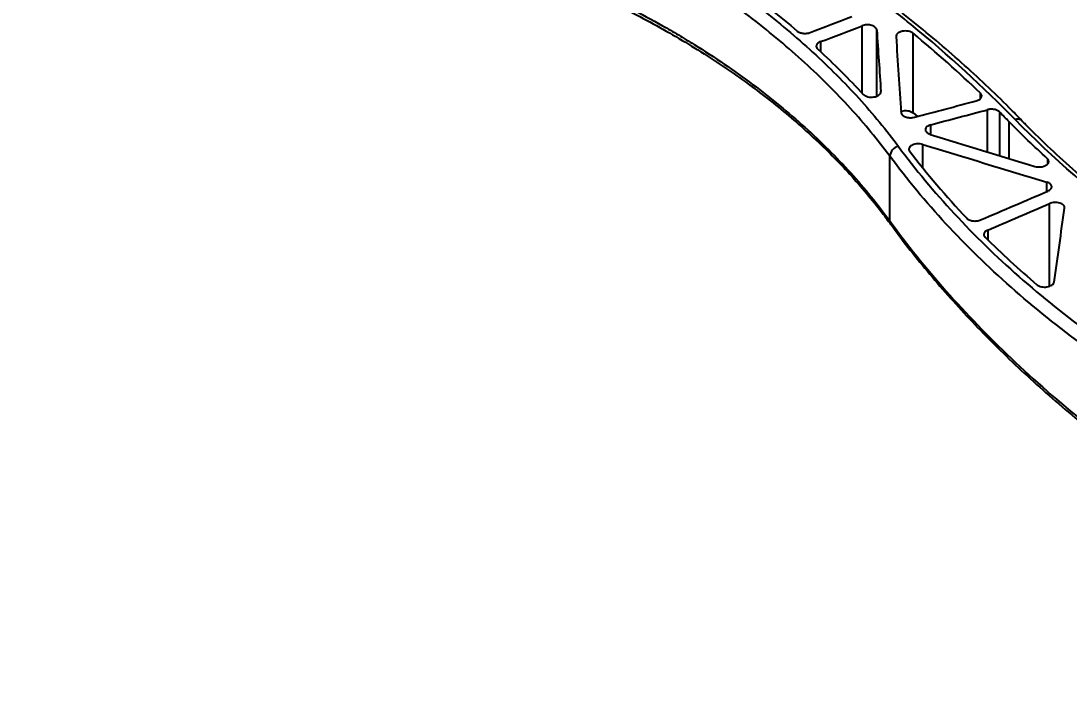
# Model space of a CAD drawing. Header units: millimetres. Extents: x 0 to 420, y -75 to 415.
# Drawn here: x 147.6 to 236.8, y 188.4 to 244.8 of the extents above; entities that cross this region are included whole.
import ezdxf

# ---------------------------------------------------------------- set-up
doc = ezdxf.new("R2010")
doc.units = ezdxf.units.MM
doc.layers.add('치수선', color=104, linetype='Continuous')
doc.styles.add('SLDTEXTSTYLE0', font='TXT', dxfattribs={"width": 0.75})
doc.dimstyles.new('SLDDIMSTYLE5', dxfattribs={"dimtxt": 3.5, "dimasz": 3.302, "dimexe": 0, "dimexo": 0.0625, "dimgap": 0.875, "dimtad": 0, "dimtih": 1, "dimtoh": 1, "dimdec": 3, "dimlfac": 1.5, "dimrnd": 1e-09, "dimzin": 12, "dimdsep": 46, "dimtxsty": 'SLDTEXTSTYLE0', "dimblk1": 'NONE', "dimblk2": 'NONE', "dimsah": 1, "dimcen": 0, "dimadec": 0, "dimazin": 3, "dimtfac": 1, "dimtdec": 3, "dimtofl": 0, "dimtmove": 0, "dimatfit": 3, "dimldrblk": 'NONE', "dimfxl": 1, "dimfrac": 2, "dimtolj": 1, "dimtzin": 12, "dimarcsym": 0})

# ---------------------------------------------------------------- blocks, each defined once
blk = doc.blocks.new('_D_17')
at = {"layer": '치수선', "transparency": 16777216, "insert": (193.041, 184.053), "char_height": 3.5, "attachment_point": 1, "style": 'SLDTEXTSTYLE0'}
blk.add_mtext('R400', dxfattribs=at)
blk = doc.blocks.new('_None')
blk = doc.blocks.new('_D_20')
at = {"layer": '치수선', "transparency": 16777216}
blk.add_line((205.221, 112.967), (193.041, 112.967), dxfattribs=at)
at = {"layer": '치수선', "transparency": 16777216, "insert": (193.041, 117.479), "char_height": 3.5, "attachment_point": 1, "style": 'SLDTEXTSTYLE0'}
blk.add_mtext('R345', dxfattribs=at)

msp = doc.modelspace()

# ---------------------------------------------------------------- linework, layer by layer
at = {"color": 7, "linetype": 'Continuous', "lineweight": 25}
for p, q in [((219.16999, 238.651929), (219.16999, 244.40306)), ((220.41065, 238.405773), (220.41065, 244.031486)), ((223.503475, 236.990893), (223.503475, 243.759408)), ((215.614994, 243.049201), (215.614994, 242.191381)), ((229.227198, 238.202773), (229.227198, 238.664862)), ((229.821807, 233.667589), (229.821807, 237.256563)), ((223.503435, 236.990959), (223.859553, 236.684587)), ((230.849674, 237.070338), (230.849674, 233.354154)), ((225.011313, 235.145044), (225.011313, 235.98097)), ((231.664715, 233.111728), (231.664715, 236.239327)), ((224.327941, 232.342883), (224.327941, 234.311525)), ((221.518756, 227.788707), (221.518756, 233.303529)), ((234.938977, 233.077485), (234.938977, 232.630308)), ((234.881158, 230.295677), (234.881158, 231.097012)), ((235.11597, 222.244768), (235.11597, 229.269658)), ((221.612433, 227.492858), (221.605011, 227.503033)), ((229.84434, 227.010377), (229.84434, 226.208193))]:
    msp.add_line(p, q, dxfattribs=at)
for centre, radius, start, end in [((222.455486, 233.220969), 0.940361, 102.52580765, 174.96317578), ((222.001466, 227.778595), 0.482815, 178.79988979, 214.80179549)]:
    msp.add_arc(centre, radius, start, end, dxfattribs=at)
for centre, major_axis, ratio, start_param, end_param in [((247.654226, 1317.877039), (5414.723519, 2137.989474), 0.169980455, 4.63930671, 4.639961799), ((241.992145, 1314.608389), (5414.723519, 2137.989474), 0.169980455, 4.640512687, 4.641167762), ((220.626432, 1302.274225), (-47.057492, 1473.668743), 0.03308961, 2.370808649, 2.375920161), ((222.168584, 1303.16449), (-47.057492, 1473.668743), 0.03308961, 2.372217322, 2.378548783), ((204.878693, 1293.183249), (3362.425857, 973.015327), 0.292342458, 4.633542601, 4.6351023), ((201.65206, 1291.320553), (3362.425857, 973.015327), 0.292342458, 4.634914646, 4.636340258), ((215.842265, 1299.512385), (1019.371052, -867.526424), 0.704031348, 5.2598619, 5.26735665), ((214.663412, 1298.831847), (1019.371052, -867.526424), 0.704031348, 5.260323086, 5.269204454), ((110.328329, 1238.600486), (6993.722488, 3036.549735), 0.127901935, 4.673890816, 4.674708967), ((102.753809, 1234.227808), (6993.722488, 3036.549735), 0.127901935, 4.675058345, 4.675811081), ((239.568735, 1313.209384), (117.711176, 1567.39214), 0.068415779, 3.947984512, 3.953557224)]:
    msp.add_ellipse(centre, major_axis=major_axis, ratio=ratio, start_param=start_param, end_param=end_param, dxfattribs=at)
for points, knots in [([(232.183515, 236.412063), (229.494603, 239.189283), (226.542242, 241.885107), (221.726239, 245.812361), (220.056165, 247.101964), (216.585887, 249.642356), (214.785338, 250.893376), (209.187672, 254.586259), (205.242634, 256.937015), (196.934794, 261.420714), (192.57199, 263.553659), (187.996285, 265.574476)], [0, 0, 0, 0, 0.25, 0.25, 0.375, 0.375, 0.5, 0.5, 0.75, 0.75, 1, 1, 1, 1]), ([(232.76145, 236.313282), (232.404307, 236.684612), (231.420034, 237.707984), (229.707229, 239.358357), (227.633478, 241.265056), (225.466377, 243.14611), (223.21094, 245.00341), (220.865176, 246.837214), (218.428618, 248.648375), (215.900123, 250.437624), (213.283066, 252.202698), (210.587513, 253.937345), (207.823296, 255.634462), (204.996794, 257.290225), (202.107801, 258.90509), (199.155226, 260.479473), (196.139225, 262.014684), (193.055005, 263.508358), (190.441871, 264.726392), (188.834482, 265.430432), (188.299032, 265.66496)], [0, 0, 0, 0, 0.0332388132, 0.0916049301, 0.1499198338, 0.2082461361, 0.2666292733, 0.3251285023, 0.3838068444, 0.4427274975, 0.5019525607, 0.5612452465, 0.6202366416, 0.6789631965, 0.7374889544, 0.7958779162, 0.854194062, 0.9125013691, 0.9708526317, 1, 1, 1, 1]), ([(180.945308, 261.502997), (183.259144, 260.678636), (185.503481, 259.809148), (189.857314, 257.983325), (191.9668, 257.026982), (196.052165, 255.028702), (198.028045, 253.986765), (200.890518, 252.359095), (201.827762, 251.805728), (203.207916, 250.959245), (203.66368, 250.674345), (204.566558, 250.099014), (205.014126, 249.808281), (207.224495, 248.344395), (208.898281, 247.145323), (212.062546, 244.692638), (213.553012, 243.43902), (216.352379, 240.877209), (217.66128, 239.569017), (220.095536, 236.896664), (221.220904, 235.532509), (222.251541, 234.138948)], [0, 0, 0, 0, 0.125, 0.125, 0.25, 0.25, 0.375, 0.375, 0.4375, 0.4375, 0.46875, 0.46875, 0.5, 0.5, 0.625, 0.625, 0.75, 0.75, 0.875, 0.875, 1, 1, 1, 1]), ([(221.518756, 233.303529), (220.495956, 234.685545), (219.37926, 236.038454), (216.963983, 238.6889), (215.665387, 239.986432), (212.888259, 242.527502), (211.409726, 243.771041), (208.270986, 246.204159), (206.61079, 247.393744), (204.41849, 248.846155), (203.974568, 249.134625), (203.07906, 249.705489), (202.627019, 249.988185), (201.258149, 250.828139), (200.328577, 251.377267), (197.489569, 252.992558), (195.529927, 254.026691), (191.478208, 256.010246), (189.386131, 256.959669), (185.068298, 258.772544), (182.842551, 259.636004), (180.547912, 260.454797)], [0, 0, 0, 0, 0.125, 0.125, 0.25, 0.25, 0.375, 0.375, 0.5, 0.5, 0.53125, 0.53125, 0.5625, 0.5625, 0.625, 0.625, 0.75, 0.75, 0.875, 0.875, 1, 1, 1, 1]), ([(180.547912, 253.269238), (182.842551, 252.618004), (185.068298, 251.910742), (189.386131, 250.386765), (191.478208, 249.570043), (195.529927, 247.827659), (197.489569, 246.901998), (200.328577, 245.430699), (201.258149, 244.92645), (202.627019, 244.149067), (203.07906, 243.886437), (203.974568, 243.354111), (204.41849, 243.084131), (206.61079, 241.719931), (208.270986, 240.587122), (211.409726, 238.241406), (212.888259, 237.028495), (215.665387, 234.523889), (216.963983, 233.232193), (219.37926, 230.569955), (220.495956, 229.199417), (221.518756, 227.788707)], [0, 0, 0, 0, 0.125, 0.125, 0.25, 0.25, 0.375, 0.375, 0.4375, 0.4375, 0.46875, 0.46875, 0.5, 0.5, 0.625, 0.625, 0.75, 0.75, 0.875, 0.875, 1, 1, 1, 1]), ([(180.702109, 252.901006), (180.943062, 252.834681), (182.115997, 252.511821), (184.163149, 251.876813), (186.833281, 250.995945), (189.42787, 250.058819), (191.954546, 249.070566), (194.413625, 248.029176), (196.806535, 246.934654), (199.134136, 245.786408), (201.397351, 244.583908), (203.596408, 243.326714), (205.725778, 242.018231), (207.773799, 240.665439), (209.730778, 239.27423), (211.594108, 237.847249), (213.366065, 236.383349), (215.04799, 234.881969), (216.64029, 233.342541), (218.145084, 231.764948), (219.557512, 230.146958), (220.712271, 228.723231), (221.356942, 227.827852), (221.596198, 227.495551)], [0, 0, 0, 0, 0.013152863, 0.0640266917, 0.1145315396, 0.1648006325, 0.2149211311, 0.2649802194, 0.3150651578, 0.365235048, 0.4155763023, 0.4661763007, 0.5170629012, 0.5678856133, 0.6183354712, 0.6685650777, 0.7186631101, 0.7687184385, 0.8188140894, 0.8690154887, 0.9194116323, 0.9700913291, 1, 1, 1, 1]), ([(220.41065, 244.031486), (220.407927, 244.0727), (220.39593, 244.112806), (220.353921, 244.190868), (220.323711, 244.228551), (220.248268, 244.297317), (220.20194, 244.329315), (220.098024, 244.38438), (220.039522, 244.408066), (219.91368, 244.445778), (219.847559, 244.459593), (219.70887, 244.477064), (219.638195, 244.48039), (219.497675, 244.476304), (219.427047, 244.468733), (219.29373, 244.443533), (219.229388, 244.425684), (219.16999, 244.40306)], [0, 0, 0, 0, 0.125, 0.125, 0.25, 0.25, 0.375, 0.375, 0.5, 0.5, 0.625, 0.625, 0.75, 0.75, 0.875, 0.875, 1, 1, 1, 1]), ([(213.631329, 243.955648), (213.660874, 243.930478), (213.694115, 243.907377), (213.767683, 243.865143), (213.808487, 243.84584), (213.895193, 243.812402), (213.940797, 243.798292), (214.036457, 243.775229), (214.086928, 243.766278), (214.188274, 243.754389), (214.239574, 243.751304), (214.343447, 243.750953), (214.395538, 243.753753), (214.547192, 243.770597), (214.645264, 243.793457), (214.732451, 243.826634)], [0, 0, 0, 0, 0.125, 0.125, 0.25, 0.25, 0.375, 0.375, 0.5, 0.5, 0.625, 0.625, 0.75, 0.75, 1, 1, 1, 1]), ([(223.503475, 243.759408), (223.453965, 243.800405), (223.394593, 243.835793), (223.256282, 243.895443), (223.180246, 243.91835), (222.935222, 243.965376), (222.756146, 243.965231), (222.553037, 243.926118), (222.513049, 243.916278), (222.437426, 243.893353), (222.401417, 243.880215), (222.333019, 243.850576), (222.300443, 243.833927), (222.241163, 243.798307), (222.214193, 243.779255), (222.165569, 243.738677), (222.143773, 243.716941), (222.106936, 243.672228), (222.091762, 243.649206), (222.055853, 243.578173), (222.044956, 243.52805), (222.048262, 243.478089)], [0, 0, 0, 0, 0.125, 0.125, 0.25, 0.25, 0.5, 0.5, 0.5625, 0.5625, 0.625, 0.625, 0.6875, 0.6875, 0.75, 0.75, 0.8125, 0.8125, 0.875, 0.875, 1, 1, 1, 1]), ([(215.614994, 243.049201), (215.571401, 243.032602), (215.531325, 243.013815), (215.457921, 242.972046), (215.424296, 242.94879), (215.365879, 242.899212), (215.341134, 242.873061), (215.300465, 242.818068), (215.28454, 242.788984), (215.26303, 242.730457), (215.257188, 242.70077), (215.255502, 242.640535), (215.259776, 242.610266), (215.28718, 242.521965), (215.325497, 242.464616), (215.381691, 242.413373)], [0, 0, 0, 0, 0.125, 0.125, 0.25, 0.25, 0.375, 0.375, 0.5, 0.5, 0.625, 0.625, 0.75, 0.75, 1, 1, 1, 1]), ([(219.253085, 238.565571), (219.295908, 238.519708), (219.350646, 238.479217), (219.483931, 238.40897), (219.558822, 238.381155), (219.724841, 238.340218), (219.811539, 238.328197), (219.99174, 238.321113), (220.080571, 238.326241), (220.254828, 238.353768), (220.335868, 238.375483), (220.484732, 238.434517), (220.548918, 238.470405), (220.655781, 238.554334), (220.695924, 238.6004), (220.748878, 238.699846), (220.760494, 238.751003), (220.757037, 238.803044)], [0, 0, 0, 0, 0.125, 0.125, 0.25, 0.25, 0.375, 0.375, 0.5, 0.5, 0.625, 0.625, 0.75, 0.75, 0.875, 0.875, 1, 1, 1, 1]), ([(228.871155, 238.011449), (228.922624, 238.025089), (228.970717, 238.041568), (229.060421, 238.07998), (229.102428, 238.102226), (229.17649, 238.150614), (229.208838, 238.176777), (229.264057, 238.233089), (229.286525, 238.262989), (229.319841, 238.324114), (229.331033, 238.355941), (229.341494, 238.420163), (229.340816, 238.452125), (229.327834, 238.515759), (229.315293, 238.547594), (229.279437, 238.608085), (229.256118, 238.637108), (229.227198, 238.664862)], [0, 0, 0, 0, 0.125, 0.125, 0.25, 0.25, 0.375, 0.375, 0.5, 0.5, 0.625, 0.625, 0.75, 0.75, 0.875, 0.875, 1, 1, 1, 1]), ([(230.849674, 237.070338), (230.800579, 237.119767), (230.736521, 237.162872), (230.62126, 237.216215), (230.580424, 237.231733), (230.494031, 237.258346), (230.447958, 237.269514), (230.353946, 237.286566), (230.305975, 237.292535), (230.208112, 237.299382), (230.157881, 237.300203), (230.010221, 237.294765), (229.91262, 237.280664), (229.821807, 237.256563)], [0, 0, 0, 0, 0.25, 0.25, 0.375, 0.375, 0.5, 0.5, 0.625, 0.625, 0.75, 0.75, 1, 1, 1, 1]), ([(222.43628, 237.117254), (222.50334, 237.138106), (222.649923, 237.183685), (222.912009, 237.194107), (223.175588, 237.156554), (223.3783, 237.081533), (223.468837, 237.015975), (223.503475, 236.990893)], [0, 0, 0, 0, 0.188951652, 0.413019439, 0.637087608, 0.861156063, 1, 1, 1, 1]), ([(222.47732, 237.015366), (222.479841, 236.977519), (222.490328, 236.940657), (222.526702, 236.868837), (222.552947, 236.833807), (222.618437, 236.769483), (222.658485, 236.739325), (222.749786, 236.685836), (222.800485, 236.662629), (222.912081, 236.623364), (222.971861, 236.607802), (223.095808, 236.585496), (223.161244, 236.578631), (223.291107, 236.574312), (223.356605, 236.576702), (223.48584, 236.590736), (223.548159, 236.602157), (223.608157, 236.618027)], [0, 0, 0, 0, 0.125, 0.125, 0.25, 0.25, 0.375, 0.375, 0.5, 0.5, 0.625, 0.625, 0.75, 0.75, 0.875, 0.875, 1, 1, 1, 1]), ([(232.754209, 236.312473), (232.747504, 236.322232), (232.703951, 236.385628), (232.560174, 236.441079), (232.37882, 236.456829), (232.248272, 236.431934), (232.196054, 236.41591), (232.183515, 236.412063)], [0, 0, 0, 0, 0.0638677731, 0.4148733749, 0.7658809701, 0.9437827587, 1, 1, 1, 1]), ([(255.393144, 218.926444), (250.893356, 221.471828), (246.701718, 224.20811), (238.935643, 230.06009), (235.390196, 233.154006), (232.183515, 236.412063)], [0, 0, 0, 0, 0.5, 0.5, 1, 1, 1, 1]), ([(225.011313, 235.98097), (224.943542, 235.963014), (224.881576, 235.940174), (224.768963, 235.884967), (224.71922, 235.852799), (224.637366, 235.782492), (224.604477, 235.743539), (224.55915, 235.663299), (224.546011, 235.620848), (224.540557, 235.536498), (224.547993, 235.494191), (224.583133, 235.411846), (224.610184, 235.372852), (224.683295, 235.299236), (224.728425, 235.265747), (224.833261, 235.206933), (224.893442, 235.181463), (224.958765, 235.16128)], [0, 0, 0, 0, 0.125, 0.125, 0.25, 0.25, 0.375, 0.375, 0.5, 0.5, 0.625, 0.625, 0.75, 0.75, 0.875, 0.875, 1, 1, 1, 1]), ([(255.802987, 218.957452), (255.605614, 219.066791), (254.468608, 219.696661), (252.464964, 220.899377), (249.794957, 222.568588), (247.203029, 224.297618), (244.68087, 226.081067), (242.235422, 227.916845), (239.877123, 229.797056), (237.612716, 231.71423), (235.453421, 233.668644), (233.836067, 235.202554), (232.969759, 236.097724), (232.758465, 236.316057)], [0, 0, 0, 0, 0.021890407, 0.126103996, 0.23056981, 0.335395278, 0.440687859, 0.546471368, 0.652191765, 0.757285161, 0.86196291, 0.966332571, 1, 1, 1, 1]), ([(222.251541, 234.138948), (223.704618, 232.174188), (225.288103, 230.268505), (228.70811, 226.573799), (230.544649, 224.78478), (234.468189, 221.323804), (236.55519, 219.651845), (240.981959, 216.42722), (243.321711, 214.874546), (245.791559, 213.383615)], [0, 0, 0, 0, 0.25, 0.25, 0.5, 0.5, 0.75, 0.75, 1, 1, 1, 1]), ([(224.327941, 234.311525), (224.25935, 234.33269), (224.187048, 234.347681), (224.035179, 234.365564), (223.957141, 234.3681), (223.803052, 234.360334), (223.72618, 234.349885), (223.582429, 234.317257), (223.513607, 234.294595), (223.39191, 234.239822), (223.337256, 234.206944), (223.24761, 234.13447), (223.211813, 234.094382), (223.161744, 234.010047), (223.14756, 233.966444), (223.141563, 233.877034), (223.149809, 233.833047), (223.169344, 233.789782)], [0, 0, 0, 0, 0.125, 0.125, 0.25, 0.25, 0.375, 0.375, 0.5, 0.5, 0.625, 0.625, 0.75, 0.75, 0.875, 0.875, 1, 1, 1, 1]), ([(245.204179, 212.4184), (242.719643, 213.919201), (240.365848, 215.481981), (235.912268, 218.727287), (233.8125, 220.40982), (229.864706, 223.892419), (228.01668, 225.692486), (224.575004, 229.409772), (222.981338, 231.326986), (221.518756, 233.303529)], [0, 0, 0, 0, 0.25, 0.25, 0.5, 0.5, 0.75, 0.75, 1, 1, 1, 1]), ([(233.864476, 232.439411), (233.941219, 232.416213), (234.022583, 232.40068), (234.194493, 232.384847), (234.281088, 232.384976), (234.453433, 232.401228), (234.536177, 232.417127), (234.690981, 232.463647), (234.761125, 232.493753), (234.852, 232.547625), (234.87996, 232.56713), (234.929366, 232.60784), (234.951109, 232.629208), (234.988599, 232.673993), (235.00431, 232.697489), (235.028525, 232.744867), (235.037225, 232.76895), (235.047769, 232.817911), (235.049547, 232.842932), (235.045996, 232.892036), (235.040749, 232.916317), (235.014592, 232.988349), (234.983147, 233.034942), (234.938977, 233.077485)], [0, 0, 0, 0, 0.125, 0.125, 0.25, 0.25, 0.375, 0.375, 0.5, 0.5, 0.5625, 0.5625, 0.625, 0.625, 0.6875, 0.6875, 0.75, 0.75, 0.8125, 0.8125, 0.875, 0.875, 1, 1, 1, 1]), ([(234.972034, 230.334614), (235.026346, 230.357885), (235.074517, 230.384446), (235.158976, 230.443937), (235.195058, 230.47701), (235.251005, 230.546036), (235.271668, 230.582953), (235.295984, 230.657698), (235.299907, 230.695418), (235.290854, 230.771574), (235.277991, 230.808627), (235.236325, 230.88008), (235.20711, 230.914672), (235.135462, 230.977555), (235.092117, 231.006711), (234.994333, 231.057556), (234.940355, 231.079215), (234.881158, 231.097012)], [0, 0, 0, 0, 0.125, 0.125, 0.25, 0.25, 0.375, 0.375, 0.5, 0.5, 0.625, 0.625, 0.75, 0.75, 0.875, 0.875, 1, 1, 1, 1]), ([(236.388286, 228.883506), (236.394396, 228.926942), (236.389531, 228.969697), (236.358344, 229.053882), (236.331997, 229.094521), (236.260317, 229.169503), (236.21429, 229.204369), (236.107977, 229.264345), (236.046102, 229.290322), (235.913542, 229.330603), (235.841259, 229.345457), (235.692783, 229.362796), (235.616535, 229.365425), (235.463696, 229.358248), (235.389494, 229.348653), (235.24553, 229.317441), (235.177858, 229.296186), (235.11597, 229.269658)], [0, 0, 0, 0, 0.125, 0.125, 0.25, 0.25, 0.375, 0.375, 0.5, 0.5, 0.625, 0.625, 0.75, 0.75, 0.875, 0.875, 1, 1, 1, 1]), ([(221.518756, 227.788707), (222.981338, 225.771716), (224.575004, 223.791112), (228.01668, 219.898554), (229.864706, 217.986608), (233.8125, 214.229135), (235.912268, 212.38361), (240.365848, 208.758475), (242.719643, 206.978862), (245.204179, 205.232841)], [0, 0, 0, 0, 0.25, 0.25, 0.5, 0.5, 0.75, 0.75, 1, 1, 1, 1]), ([(221.622967, 227.501076), (221.776985, 227.284302), (222.422782, 226.375368), (223.659651, 224.790574), (225.333396, 222.748716), (227.107855, 220.728589), (228.969581, 218.733551), (230.916226, 216.768489), (232.946572, 214.833685), (235.064326, 212.925208), (237.274373, 211.037912), (239.576673, 209.16976), (241.974604, 207.326579), (243.905232, 205.896814), (245.062541, 205.093202), (245.363706, 204.88408)], [0, 0, 0, 0, 0.026914463, 0.112852538, 0.198924339, 0.284971637, 0.370822807, 0.456339082, 0.541406131, 0.626384382, 0.711731416, 0.797485961, 0.883516237, 0.969687634, 1, 1, 1, 1]), ([(228.061244, 228.020608), (228.088416, 227.991892), (228.120556, 227.965405), (228.194384, 227.916722), (228.236649, 227.894334), (228.372942, 227.836591), (228.479461, 227.809391), (228.646189, 227.789565), (228.703885, 227.786314), (228.818497, 227.786928), (228.875196, 227.790688), (228.987376, 227.805114), (229.042604, 227.815857), (229.146375, 227.843264), (229.195644, 227.860002), (229.242163, 227.879928)], [0, 0, 0, 0, 0.125, 0.125, 0.25, 0.25, 0.5, 0.5, 0.625, 0.625, 0.75, 0.75, 0.875, 0.875, 1, 1, 1, 1]), ([(229.84434, 227.010377), (229.765917, 226.976772), (229.699686, 226.936066), (229.620726, 226.865903), (229.598431, 226.841514), (229.561657, 226.79079), (229.547093, 226.764181), (229.526816, 226.710355), (229.521042, 226.683261), (229.518085, 226.628717), (229.521017, 226.601), (229.542756, 226.520151), (229.574421, 226.468153), (229.622258, 226.42058)], [0, 0, 0, 0, 0.25, 0.25, 0.375, 0.375, 0.5, 0.5, 0.625, 0.625, 0.75, 0.75, 1, 1, 1, 1]), ([(234.032585, 222.362379), (234.078107, 222.323546), (234.133179, 222.289809), (234.262182, 222.232397), (234.333981, 222.209826), (234.488473, 222.177944), (234.57023, 222.16893), (234.694136, 222.166313), (234.736222, 222.167273), (234.818688, 222.172786), (234.859329, 222.177309), (234.979486, 222.196137), (235.05723, 222.215917), (235.197235, 222.267137), (235.261261, 222.299256), (235.367774, 222.37167), (235.411809, 222.413029), (235.474703, 222.499736), (235.494512, 222.546057), (235.501158, 222.593059)], [0, 0, 0, 0, 0.125, 0.125, 0.25, 0.25, 0.375, 0.375, 0.4375, 0.4375, 0.5, 0.5, 0.625, 0.625, 0.75, 0.75, 0.875, 0.875, 1, 1, 1, 1])]:
    msp.add_open_spline(points, degree=3, knots=knots, dxfattribs=at)
for points in [[(209.027495, 247.576695), (210.645124, 246.399277), (212.179661, 245.1923), (213.631329, 243.955648)], [(229.227198, 238.664862), (227.427186, 240.392271), (225.519261, 242.090298), (223.503435, 243.759474)], [(215.381691, 242.413373), (216.761655, 241.154974), (218.052004, 239.872457), (219.253085, 238.565571)], [(231.664715, 236.239327), (231.395853, 236.516972), (231.124174, 236.793975), (230.849674, 237.070338)], [(234.938977, 233.077485), (233.810182, 234.114503), (232.718813, 235.168511), (231.664715, 236.239327)], [(223.169344, 233.789782), (224.659725, 231.81547), (226.290426, 229.892084), (228.061244, 228.020608)], [(229.622258, 226.42058), (231.016741, 225.033802), (232.486884, 223.680969), (234.032585, 222.362379)]]:
    msp.add_open_spline(points, degree=3, dxfattribs=at)

# ---------------------------------------------------------------- dimensions: what is measured, and where the dimension line sits
at = {"layer": '치수선'}
for center, picture, middle in [((260.89347, 414.90162), '_D_17', (198.33703, 182.319134)), ((266.793812, 352.627904), '_D_20', (198.33703, 115.744995))]:
    dim = msp.add_radius_dim(center=center, mpoint=(0, 0), dimstyle='SLDDIMSTYLE5', dxfattribs=at)
    dim.commit()
    dim.dimension.update_dxf_attribs({"geometry": picture, "text_midpoint": middle, "dimtype": 164})

doc.saveas('drawing.dxf')
